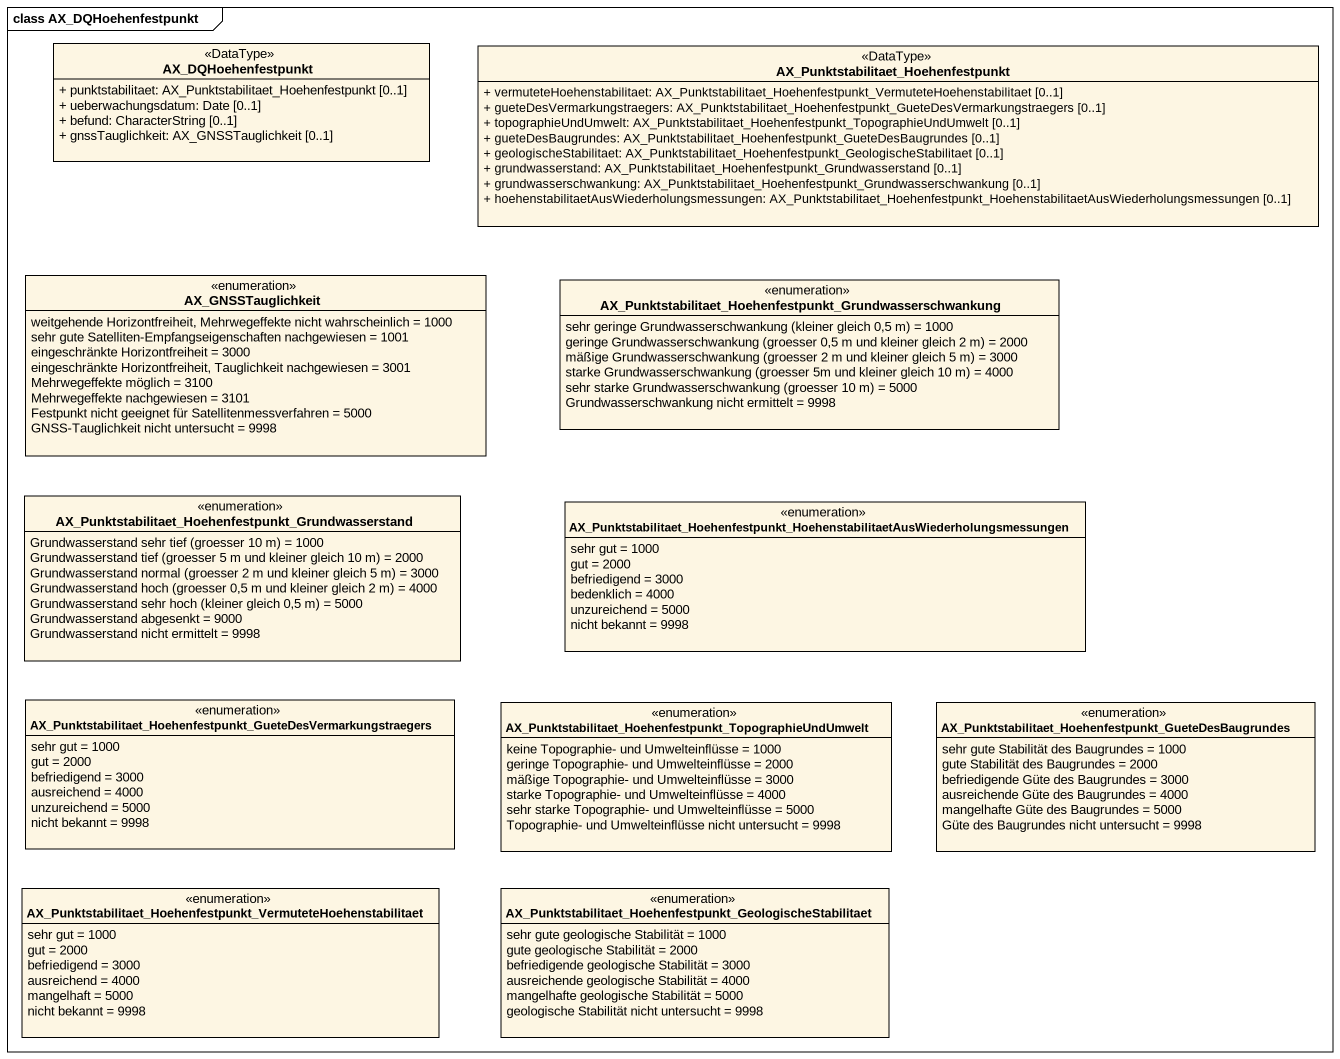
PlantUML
@startuml
mainframe class AX_DQHoehenfestpunkt
hide circle
hide empty members
skinparam classAttributeIconSize 0
class AX_DQHoehenfestpunkt <<DataType>> {
  + punktstabilitaet: AX_Punktstabilitaet_Hoehenfestpunkt [0..1]
  + ueberwachungsdatum: Date [0..1]
  + befund: CharacterString [0..1]
  + gnssTauglichkeit: AX_GNSSTauglichkeit [0..1]
}
class "AX_Punktstabilitaet_Hoehenfestpunkt" as AX_Punktstabilitaet <<DataType>> {
  + vermuteteHoehenstabilitaet: AX_Punktstabilitaet_Hoehenfestpunkt_VermuteteHoehenstabilitaet [0..1]
  + gueteDesVermarkungstraegers: AX_Punktstabilitaet_Hoehenfestpunkt_GueteDesVermarkungstraegers [0..1]
  + topographieUndUmwelt: AX_Punktstabilitaet_Hoehenfestpunkt_TopographieUndUmwelt [0..1]
  + gueteDesBaugrundes: AX_Punktstabilitaet_Hoehenfestpunkt_GueteDesBaugrundes [0..1]
  + geologischeStabilitaet: AX_Punktstabilitaet_Hoehenfestpunkt_GeologischeStabilitaet [0..1]
  + grundwasserstand: AX_Punktstabilitaet_Hoehenfestpunkt_Grundwasserstand [0..1]
  + grundwasserschwankung: AX_Punktstabilitaet_Hoehenfestpunkt_Grundwasserschwankung [0..1]
  + hoehenstabilitaetAusWiederholungsmessungen: AX_Punktstabilitaet_Hoehenfestpunkt_HoehenstabilitaetAusWiederholungsmessungen [0..1]
}
enum AX_GNSSTauglichkeit {
  weitgehende Horizontfreiheit, Mehrwegeffekte nicht wahrscheinlich = 1000
  sehr gute Satelliten-Empfangseigenschaften nachgewiesen = 1001
  eingeschränkte Horizontfreiheit = 3000
  eingeschränkte Horizontfreiheit, Tauglichkeit nachgewiesen = 3001
  Mehrwegeffekte möglich = 3100
  Mehrwegeffekte nachgewiesen = 3101
  Festpunkt nicht geeignet für Satellitenmessverfahren = 5000
  GNSS-Tauglichkeit nicht untersucht = 9998
}
enum "AX_Punktstabilitaet_Hoehenfestpunkt_Grundwasserschwankung" as AX_Punktstabilitaet_2 {
  {field} sehr geringe Grundwasserschwankung (kleiner gleich 0,5 m) = 1000
  {field} geringe Grundwasserschwankung (groesser 0,5 m und kleiner gleich 2 m) = 2000
  {field} mäßige Grundwasserschwankung (groesser 2 m und kleiner gleich 5 m) = 3000
  {field} starke Grundwasserschwankung (groesser 5m und kleiner gleich 10 m) = 4000
  {field} sehr starke Grundwasserschwankung (groesser 10 m) = 5000
  Grundwasserschwankung nicht ermittelt = 9998
}
enum "AX_Punktstabilitaet_Hoehenfestpunkt_Grundwasserstand" as AX_Punktstabilitaet_3 {
  {field} Grundwasserstand sehr tief (groesser 10 m) = 1000
  {field} Grundwasserstand tief (groesser 5 m und kleiner gleich 10 m) = 2000
  {field} Grundwasserstand normal (groesser 2 m und kleiner gleich 5 m) = 3000
  {field} Grundwasserstand hoch (groesser 0,5 m und kleiner gleich 2 m) = 4000
  {field} Grundwasserstand sehr hoch (kleiner gleich 0,5 m) = 5000
  Grundwasserstand abgesenkt = 9000
  Grundwasserstand nicht ermittelt = 9998
}
enum "AX_Punktstabilitaet_Hoehenfestpunkt_HoehenstabilitaetAusWiederholungsmessungen" as AX_Punktstabilitaet_4 {
  sehr gut = 1000
  gut = 2000
  befriedigend = 3000
  bedenklich = 4000
  unzureichend = 5000
  nicht bekannt = 9998
}
enum "AX_Punktstabilitaet_Hoehenfestpunkt_GueteDesVermarkungstraegers" as AX_Punktstabilitaet_5 {
  sehr gut = 1000
  gut = 2000
  befriedigend = 3000
  ausreichend = 4000
  unzureichend = 5000
  nicht bekannt = 9998
}
enum "AX_Punktstabilitaet_Hoehenfestpunkt_TopographieUndUmwelt" as AX_Punktstabilitaet_6 {
  keine Topographie- und Umwelteinflüsse = 1000
  geringe Topographie- und Umwelteinflüsse = 2000
  mäßige Topographie- und Umwelteinflüsse = 3000
  starke Topographie- und Umwelteinflüsse = 4000
  sehr starke Topographie- und Umwelteinflüsse = 5000
  Topographie- und Umwelteinflüsse nicht untersucht = 9998
}
enum "AX_Punktstabilitaet_Hoehenfestpunkt_GueteDesBaugrundes" as AX_Punktstabilitaet_7 {
  sehr gute Stabilität des Baugrundes = 1000
  gute Stabilität des Baugrundes = 2000
  befriedigende Güte des Baugrundes = 3000
  ausreichende Güte des Baugrundes = 4000
  mangelhafte Güte des Baugrundes = 5000
  Güte des Baugrundes nicht untersucht = 9998
}
enum "AX_Punktstabilitaet_Hoehenfestpunkt_VermuteteHoehenstabilitaet" as AX_Punktstabilitaet_8 {
  sehr gut = 1000
  gut = 2000
  befriedigend = 3000
  ausreichend = 4000
  mangelhaft = 5000
  nicht bekannt = 9998
}
enum "AX_Punktstabilitaet_Hoehenfestpunkt_GeologischeStabilitaet" as AX_Punktstabilitaet_9 {
  sehr gute geologische Stabilität = 1000
  gute geologische Stabilität = 2000
  befriedigende geologische Stabilität = 3000
  ausreichende geologische Stabilität = 4000
  mangelhafte geologische Stabilität = 5000
  geologische Stabilität nicht untersucht = 9998
}
@enduml
